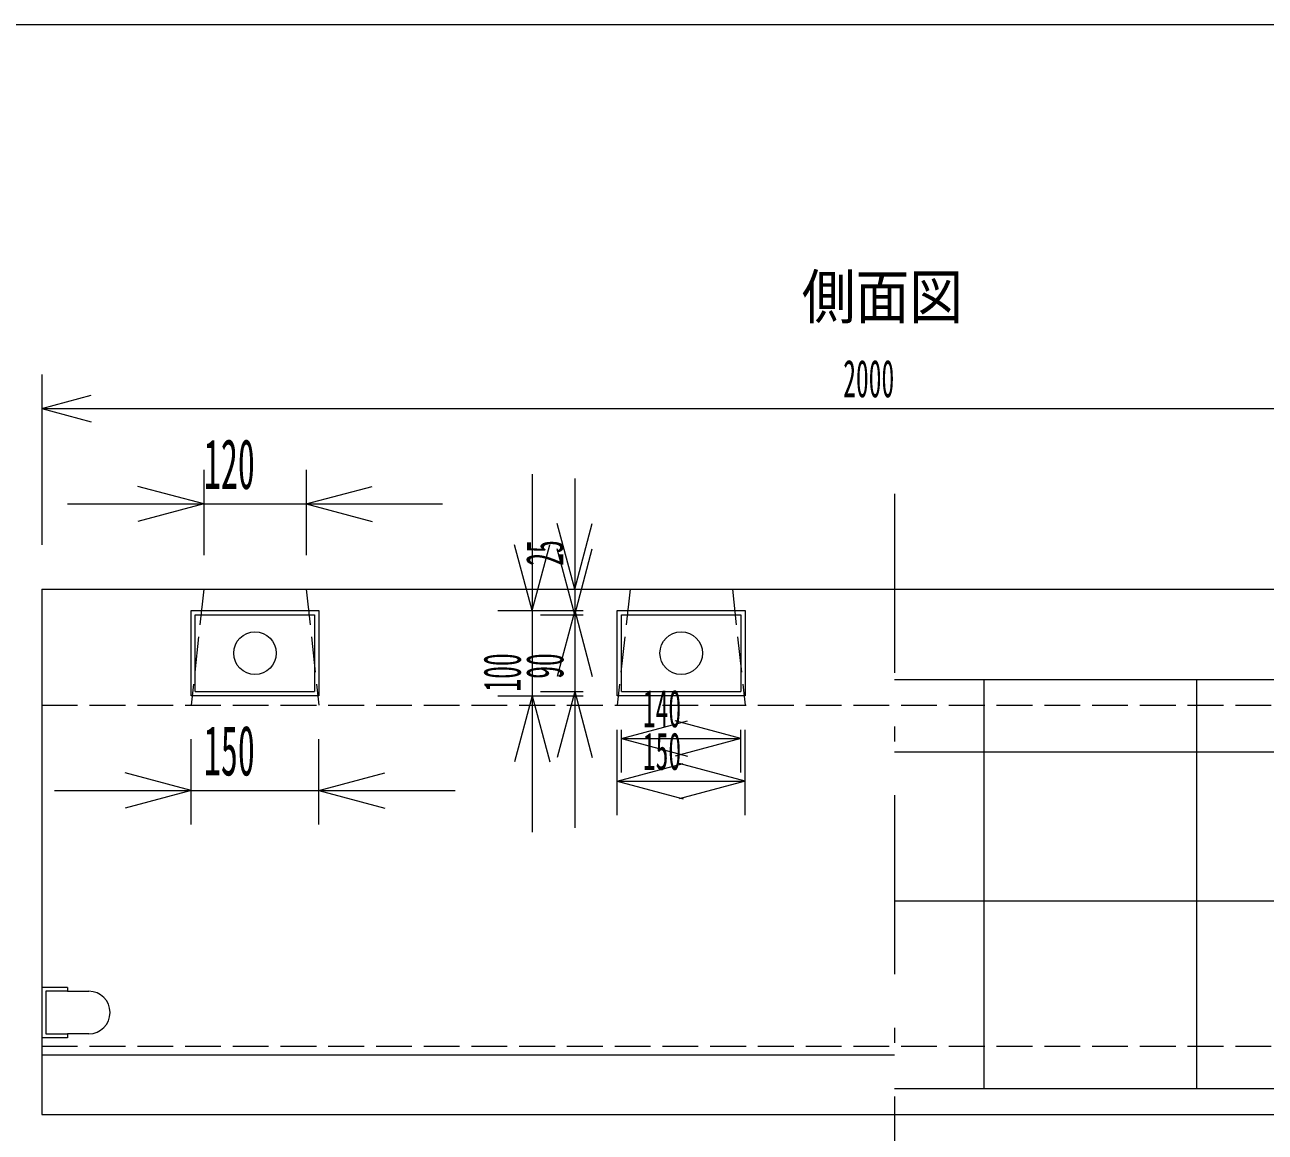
# Model space of a CAD drawing. Units: millimetres, scale not verified. Extents: x 174 to 5264, y 179 to 3819.
# Drawn here: x 2354 to 3808, y 2520 to 3819 of the extents above; entities that cross this region are included whole.
import ezdxf
from ezdxf.enums import TextEntityAlignment as Align

# ---------------------------------------------------------------- set-up
doc = ezdxf.new("R2010")
doc.units = ezdxf.units.MM
doc.header["$LTSCALE"] = 7
doc.linetypes.add('USER1', pattern=[8, 6, -2])
doc.linetypes.add('USER2', pattern=[50.5, 30, -9, 2.5, -9])
for name, color, linetype, lineweight in [('1', 7, 'Continuous', 18), ('17', 7, 'Continuous', 18), ('18', 7, 'Continuous', 18)]:
    doc.layers.add(name, color=color, linetype=linetype, lineweight=lineweight)
doc.styles.add('ＭＳ ゴシック', font='')
doc.styles.get('ＭＳ ゴシック').set_extended_font_data('MS Gothic')

msp = doc.modelspace()

# ---------------------------------------------------------------- linework, layer by layer
at = {"layer": '1'}
for p, q in [((5263.5, 3819), (173.5, 3819)), ((2373.5, 3409), (2373.5, 3209)), ((2373.5, 3369), (2431.456, 3384.529)), ((2373.5, 3369), (4373.5, 3369)), ((2373.5, 3369), (2431.456, 3353.471)), ((2563.5, 3297), (2563.5, 3197)), ((2683.5, 3297), (2683.5, 3197)), ((2948.5, 3292), (2948.5, 2872)), ((2563.5, 3257), (2486.226, 3277.706)), ((2683.5, 3257), (2760.774, 3277.706)), ((2998.5, 3287), (2998.5, 2877)), ((2998.5, 3259.564), (2998.5, 2972)), ((2403.5, 3257), (2843.5, 3257)), ((2563.5, 3257), (2486.226, 3236.294)), ((2683.5, 3257), (2760.774, 3236.294)), ((2998.5, 3157), (2977.794, 3234.274)), ((2998.5, 3157), (3019.206, 3234.274)), ((2948.5, 3132), (2927.794, 3209.274)), ((2948.5, 3132), (2969.206, 3209.274)), ((2998.5, 3127), (2977.794, 3204.274)), ((2998.5, 3127), (3019.206, 3204.274)), ((2373.5, 3157), (4373.5, 3157)), ((2373.5, 3157), (2373.5, 2541)), ((2958.5, 3157), (3008.5, 3157)), ((2548.5, 3132), (2698.5, 3132)), ((2548.5, 3032), (2548.5, 3132)), ((2698.5, 3132), (2698.5, 3032)), ((2908.5, 3132), (3008.5, 3132)), ((2958.5, 3132), (3008.5, 3132)), ((2998.5, 3132), (2977.794, 3054.726)), ((2998.5, 3132), (3019.206, 3054.726)), ((3048.5, 3132), (3198.5, 3132)), ((3048.5, 3032), (3048.5, 3132)), ((3198.5, 3132), (3198.5, 3032)), ((2553.5, 3127), (2693.5, 3127)), ((2553.5, 3037), (2553.5, 3127)), ((2693.5, 3127), (2693.5, 3037)), ((2958.5, 3127), (3008.5, 3127)), ((3053.5, 3127), (3193.5, 3127)), ((3053.5, 3037), (3053.5, 3127)), ((3193.5, 3127), (3193.5, 3037)), ((2698.5, 3032), (2548.5, 3032)), ((2553.5, 3037), (2693.5, 3037)), ((2908.5, 3032), (3008.5, 3032)), ((2948.5, 3032), (2927.794, 2954.726)), ((2948.5, 3032), (2969.206, 2954.726)), ((2958.5, 3037), (3008.5, 3037)), ((2998.5, 3037), (2977.794, 2959.726)), ((2998.5, 3037), (3019.206, 2959.726)), ((3198.5, 3032), (3048.5, 3032)), ((3053.5, 3037), (3193.5, 3037)), ((3053.5, 2982), (3130.774, 3002.706)), ((3193.5, 2982), (3116.226, 3002.706)), ((3048.5, 2892), (3048.5, 2992)), ((3053.5, 2942), (3053.5, 2992)), ((3193.5, 2942), (3193.5, 2992)), ((3198.5, 2892), (3198.5, 2992)), ((2548.5, 2881), (2548.5, 2981)), ((2698.5, 2881), (2698.5, 2981)), ((3053.5, 2982), (3193.5, 2982)), ((3053.5, 2982), (3130.774, 2961.294)), ((3193.5, 2982), (3116.226, 2961.294)), ((2548.5, 2921), (2471.226, 2941.706)), ((2698.5, 2921), (2775.774, 2941.706)), ((3048.5, 2932), (3125.774, 2952.706)), ((3198.5, 2932), (3121.226, 2952.706)), ((3048.5, 2932), (3198.5, 2932)), ((3048.5, 2932), (3125.774, 2911.294)), ((3198.5, 2932), (3121.226, 2911.294)), ((2388.5, 2921), (2858.5, 2921)), ((2548.5, 2921), (2471.226, 2900.294)), ((2698.5, 2921), (2775.774, 2900.294)), ((2403.5, 2690), (2373.5, 2690)), ((2403.5, 2685.5), (2378, 2685.5)), ((2378, 2685.5), (2378, 2635.5)), ((2403.5, 2690), (2403.5, 2685.5)), ((2403.5, 2685.5), (2408.5, 2685.5)), ((2403.5, 2685.5), (2428.5, 2685.5)), ((2378, 2635.5), (2403.5, 2635.5)), ((2403.5, 2635.5), (2403.5, 2631)), ((2408.5, 2635.5), (2403.5, 2635.5)), ((2428.5, 2635.5), (2403.5, 2635.5)), ((2403.5, 2631), (2373.5, 2631)), ((2373.5, 2611), (3373.5, 2611)), ((2373.5, 2541), (4373.5, 2541))]:
    msp.add_line(p, q, dxfattribs=at)
at = {"layer": '1', "linetype": 'USER2'}
msp.add_line((3373.5, 3269), (3373.5, 1741), dxfattribs=at)
at = {"layer": '1', "linetype": 'USER1'}
for p, q in [((2563.5, 3157), (2548.5, 3021)), ((2683.5, 3157), (2698.5, 3021)), ((3063.5, 3157), (3048.5, 3021)), ((3183.5, 3157), (3198.5, 3021)), ((2373.5, 3021), (4373.5, 3021)), ((2373.5, 2621), (4373.5, 2621))]:
    msp.add_line(p, q, dxfattribs=at)
at = {"layer": '1'}
for centre in [(2623.5, 3082), (3123.5, 3082)]:
    msp.add_circle(centre, 25, dxfattribs=at)
for start, end in [(0, 90), (270, 0)]:
    msp.add_arc((2428.5, 2660.5), 25, start, end, dxfattribs=at)
at = {"layer": '17'}
for p, q in [((3373.5, 3051), (4343.5, 3051)), ((4343.5, 2966), (3373.5, 2966)), ((4343.5, 2791), (3373.5, 2791)), ((4343.5, 2571), (3373.5, 2571))]:
    msp.add_line(p, q, dxfattribs=at)
at = {"layer": '18'}
for p, q in [((3478.5, 3051), (3478.5, 2571)), ((3728.5, 2571), (3728.5, 3051))]:
    msp.add_line(p, q, dxfattribs=at)

# ---------------------------------------------------------------- texts
at = {"layer": '1', "style": 'ＭＳ ゴシック'}
for s, height, width, p in [(' 側面図', 51.32, 0.9, (3233.5, 3459)), ('2000', 43.99, 0.5, (3313.5, 3369)), ('120', 58.65, 0.5, (2563.5, 3257)), ('140', 43.99, 0.5, (3078.5, 2982)), ('150', 58.65, 0.5, (2563.5, 2921)), ('150', 43.99, 0.5, (3078.5, 2932))]:
    msp.add_text(s, height=height, dxfattribs=dict(at, width=width)).set_placement(p, align=Align.BOTTOM_LEFT)
at = {"layer": '1', "style": 'ＭＳ ゴシック', "width": 0.5}
for s, p in [('25', (2998.5, 3184.564)), ('100', (2948.5, 3037)), ('90', (2998.5, 3052))]:
    msp.add_text(s, height=43.99, rotation=90, dxfattribs=at).set_placement(p, align=Align.BOTTOM_LEFT)

doc.saveas('drawing.dxf')
